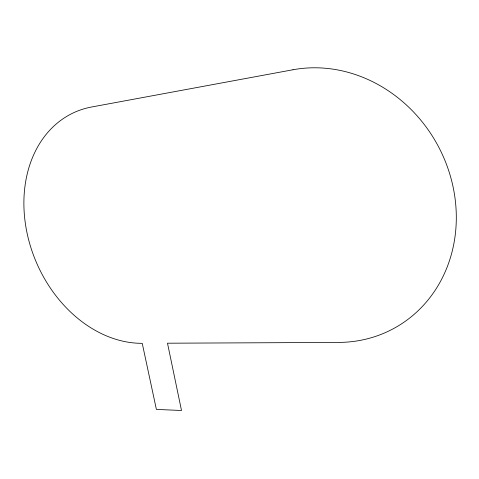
<?xml version="1.0" encoding="UTF-8"?>
<svg xmlns="http://www.w3.org/2000/svg" width="479" height="479" viewBox="0 0 479 479"><rect width="100%" height="100%" fill="white"/><g stroke="black" fill="none" stroke-linecap="round" stroke-linejoin="round"><path stroke-width="0.72" d="M292.98 69.76L91.585 107.003A122.576 95.339 67 0 0 27.153 233.518A122.576 95.339 67 0 0 142.233 343.323L156.393 409.407L181.511 410.503L167.494 343.209L338.713 342.419A140.557 126.378 60.8 0 0 454.266 193.157A140.557 126.378 60.8 0 0 292.98 69.76"/></g></svg>
